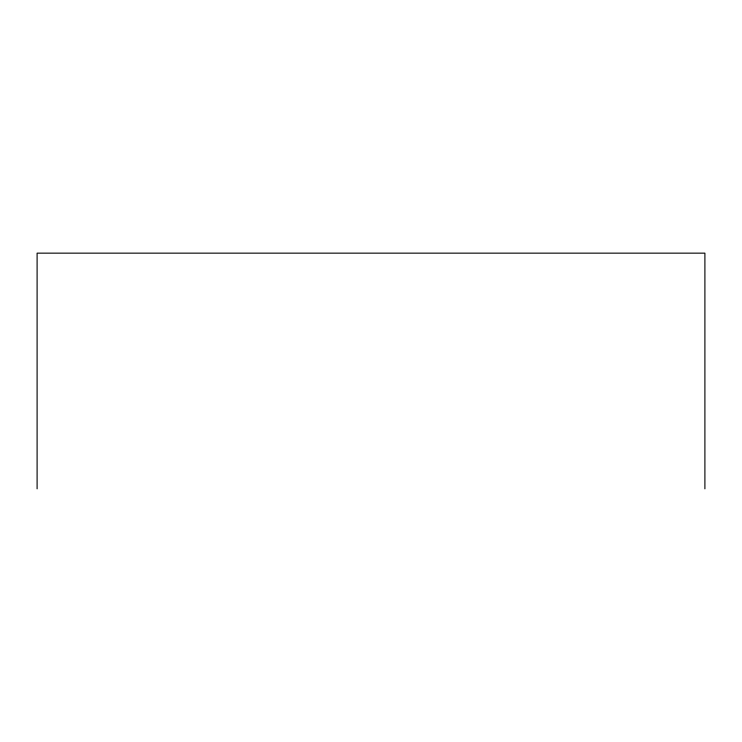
<?xml version="1.0" encoding="UTF-8"?>
<svg xmlns="http://www.w3.org/2000/svg" width="742" height="742" viewBox="0 0 742 742"><rect width="100%" height="100%" fill="white"/><g stroke="black" fill="none" stroke-linecap="round" stroke-linejoin="round"><path stroke-width="1.11" d="M704.9 488.848L704.9 253.152L37.1 253.152L37.1 488.848"/></g></svg>
